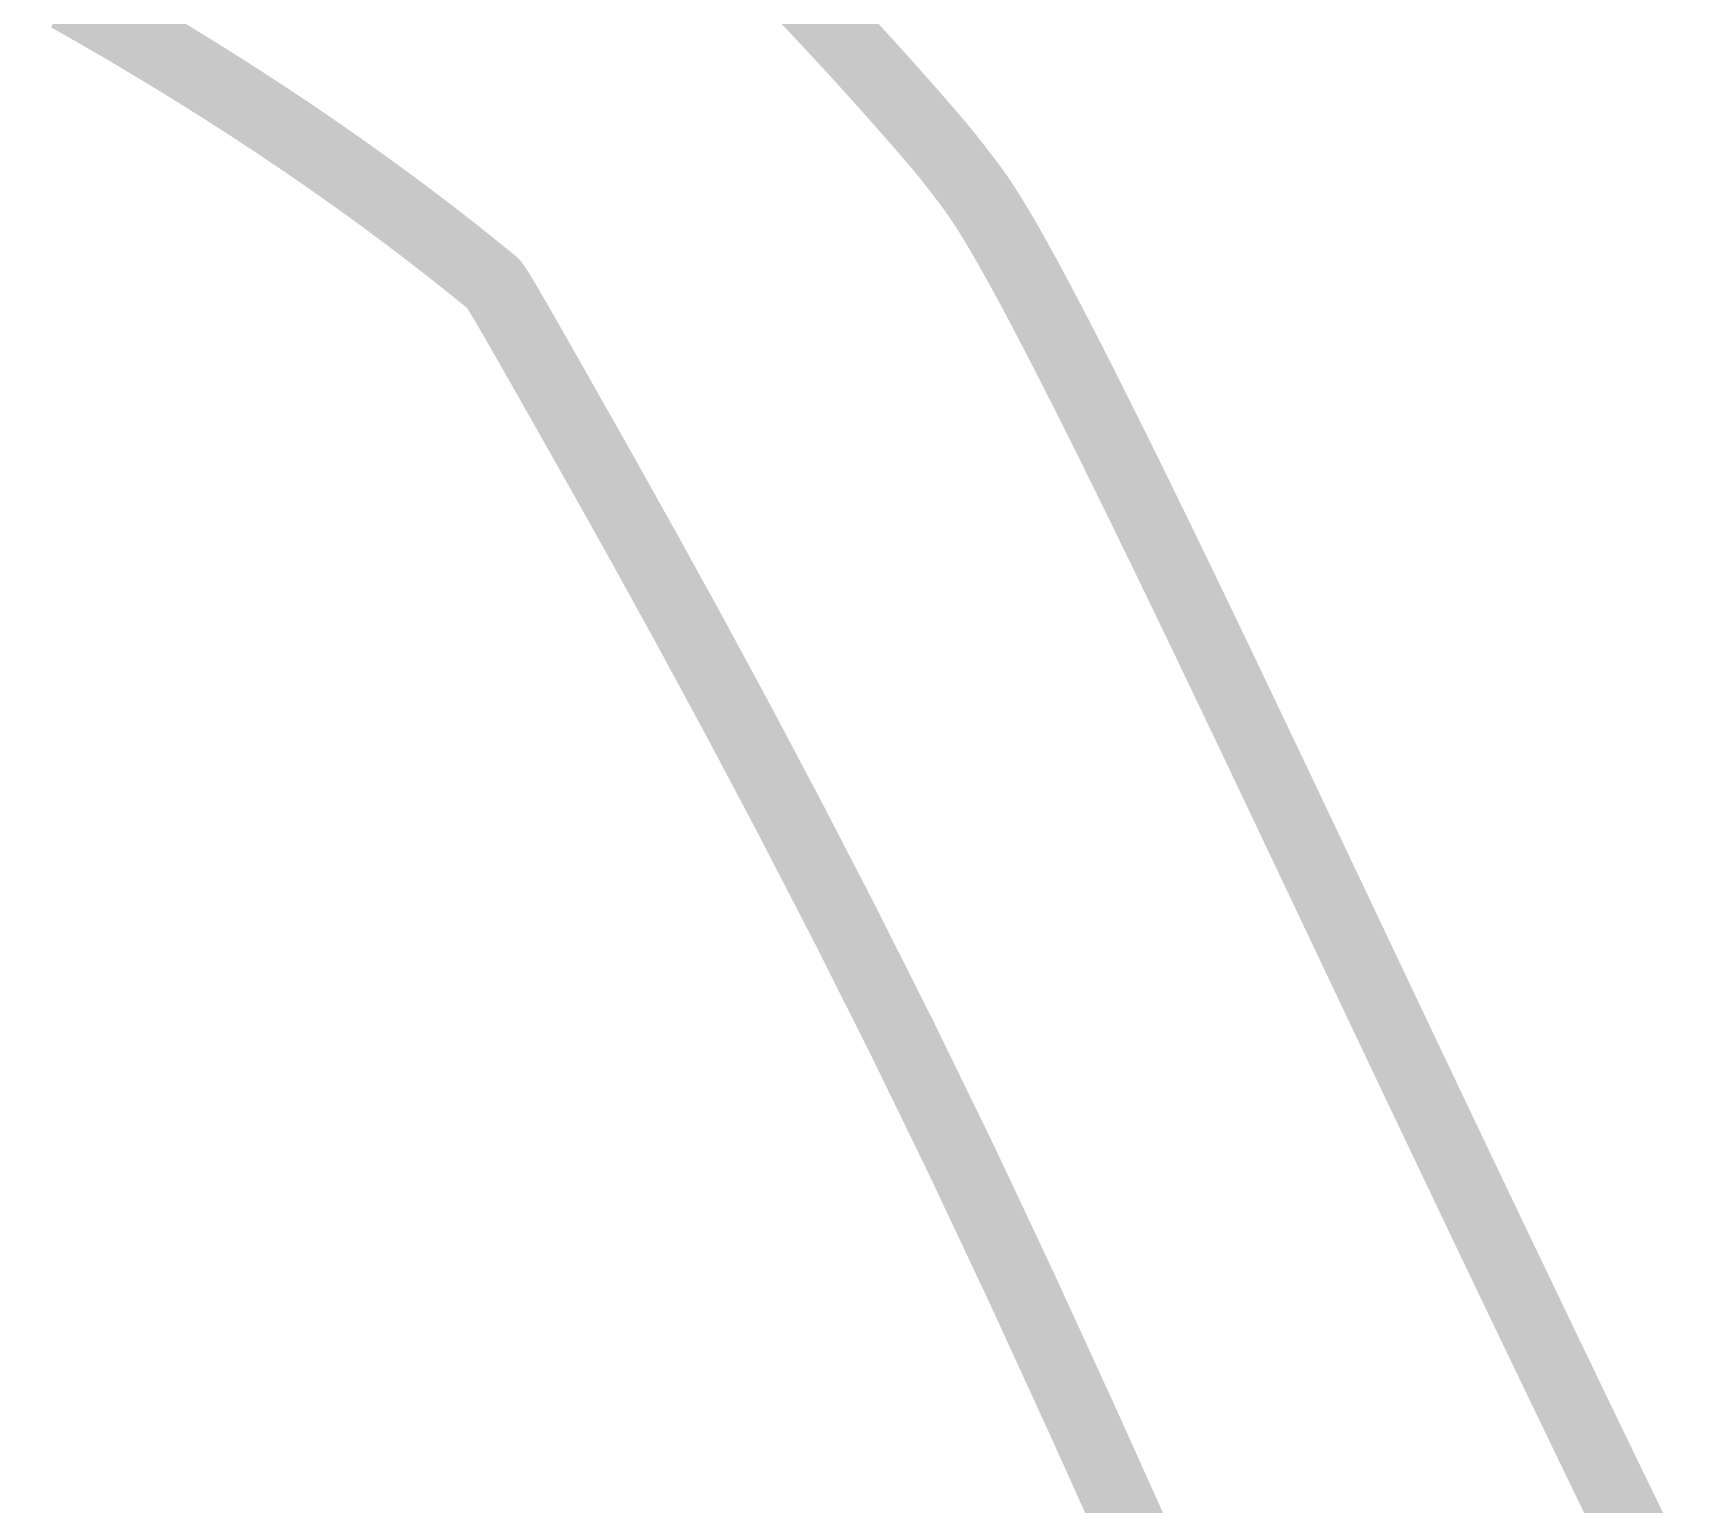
# Model space of a CAD drawing. Header units: inches. Extents: x -300 to 516, y -297 to 231.
# Drawn here: x -13.234 to -10.335, y -153.922 to -151.333 of the extents above; entities that cross this region are included whole.
import ezdxf

# ---------------------------------------------------------------- set-up
doc = ezdxf.new("R2010")
doc.units = ezdxf.units.IN
doc.header["$LTSCALE"] = 24
doc.header["$MEASUREMENT"] = 0
doc.layers.add('EXTERIOR ELEC EQUIP', color=190, linetype='Continuous')

msp = doc.modelspace()

# ---------------------------------------------------------------- linework, layer by layer
at = {"layer": 'EXTERIOR ELEC EQUIP', "const_width": 0.125}
msp.add_lwpolyline([(-13.17109, -151.2688), (-13.1661, -151.27161), (-13.16112, -151.27443), (-13.15615, -151.27724), (-13.15118, -151.28005), (-13.14623, -151.28287), (-13.14128, -151.28569), (-13.13634, -151.2885), (-13.13141, -151.29132), (-13.12649, -151.29414), (-13.12158, -151.29697), (-13.11667, -151.29979), (-13.11177, -151.30261), (-13.10688, -151.30544), (-13.102, -151.30827), (-13.09713, -151.31109), (-13.09226, -151.31392), (-13.08741, -151.31675), (-13.08256, -151.31958), (-13.07772, -151.32242), (-13.07288, -151.32525), (-13.06806, -151.32809), (-13.06324, -151.33092), (-13.05843, -151.33376), (-13.05363, -151.3366), (-13.04884, -151.33944), (-13.04406, -151.34228), (-13.03928, -151.34512), (-13.03452, -151.34796), (-13.02976, -151.35081), (-13.025, -151.35365), (-13.02026, -151.3565), (-13.01553, -151.35935), (-13.0108, -151.3622), (-13.00608, -151.36505), (-13.00137, -151.3679), (-12.99667, -151.37075), (-12.99197, -151.37361), (-12.98728, -151.37646), (-12.98261, -151.37932), (-12.97794, -151.38218), (-12.97327, -151.38503), (-12.96862, -151.38789), (-12.96397, -151.39075), (-12.95933, -151.39362), (-12.9547, -151.39648), (-12.95008, -151.39934), (-12.94547, -151.40221), (-12.94086, -151.40508), (-12.93626, -151.40794), (-12.93167, -151.41081), (-12.92709, -151.41368), (-12.92252, -151.41655), (-12.91795, -151.41943), (-12.91339, -151.4223), (-12.90884, -151.42517), (-12.9043, -151.42805), (-12.89976, -151.43093), (-12.89524, -151.4338), (-12.89072, -151.43668), (-12.88621, -151.43956), (-12.88171, -151.44245), (-12.87721, -151.44533), (-12.87272, -151.44821), (-12.86825, -151.4511), (-12.86377, -151.45398), (-12.85931, -151.45687), (-12.85486, -151.45976), (-12.85041, -151.46265), (-12.84597, -151.46554), (-12.84154, -151.46843), (-12.83711, -151.47132), (-12.8327, -151.47422), (-12.82829, -151.47711), (-12.82389, -151.48001), (-12.81949, -151.48291), (-12.81511, -151.48581), (-12.81073, -151.48871), (-12.80636, -151.49161), (-12.802, -151.49451), (-12.79765, -151.49741), (-12.7933, -151.50032), (-12.78896, -151.50322), (-12.78463, -151.50613), (-12.78031, -151.50904), (-12.77599, -151.51195), (-12.77168, -151.51486), (-12.76738, -151.51777), (-12.76309, -151.52068), (-12.75881, -151.52359), (-12.75453, -151.52651), (-12.75026, -151.52942), (-12.746, -151.53234), (-12.74174, -151.53526), (-12.7375, -151.53818), (-12.73326, -151.5411), (-12.72903, -151.54402), (-12.7248, -151.54694), (-12.72059, -151.54987), (-12.71638, -151.55279), (-12.71218, -151.55572), (-12.70798, -151.55865), (-12.7038, -151.56157), (-12.69962, -151.5645), (-12.69545, -151.56743), (-12.69129, -151.57037), (-12.68713, -151.5733), (-12.68298, -151.57623), (-12.67884, -151.57917), (-12.67471, -151.58211), (-12.67058, -151.58504), (-12.66646, -151.58798), (-12.66235, -151.59092), (-12.65825, -151.59386), (-12.65415, -151.59681), (-12.65006, -151.59975), (-12.64598, -151.60269), (-12.64191, -151.60564), (-12.63784, -151.60859), (-12.63378, -151.61153), (-12.62973, -151.61448), (-12.62569, -151.61743), (-12.62165, -151.62039), (-12.61762, -151.62334), (-12.6136, -151.62629), (-12.60958, -151.62925), (-12.60558, -151.6322), (-12.60158, -151.63516), (-12.59758, -151.63812), (-12.5936, -151.64108), (-12.58962, -151.64404), (-12.58565, -151.647), (-12.58168, -151.64996), (-12.57773, -151.65293), (-12.57378, -151.65589), (-12.56984, -151.65886), (-12.5659, -151.66183), (-12.56197, -151.6648), (-12.55805, -151.66777), (-12.55414, -151.67074), (-12.55023, -151.67371), (-12.54634, -151.67668), (-12.54244, -151.67966), (-12.53856, -151.68263), (-12.53468, -151.68561), (-12.53081, -151.68859), (-12.52695, -151.69157), (-12.52309, -151.69455), (-12.51925, -151.69753), (-12.5154, -151.70051), (-12.51157, -151.70349), (-12.50774, -151.70648), (-12.50392, -151.70946), (-12.50011, -151.71245), (-12.4963, -151.71544), (-12.4925, -151.71843), (-12.48871, -151.72142), (-12.48493, -151.72441), (-12.48115, -151.7274), (-12.47738, -151.7304), (-12.47362, -151.73339), (-12.46986, -151.73639), (-12.46611, -151.73939), (-12.46237, -151.74239), (-12.45863, -151.74539), (-12.4549, -151.74839), (-12.45118, -151.75139), (-12.44747, -151.75439), (-12.44382, -151.75735), (-12.44025, -151.76024), (-12.43682, -151.76303), (-12.43358, -151.76567), (-12.43055, -151.76813), (-12.42779, -151.77039), (-12.42534, -151.77239), (-12.42297, -151.77458), (-12.41935, -151.7793), (-12.41287, -151.78936), (-12.40195, -151.80757), (-12.38497, -151.83675), (-12.36033, -151.87971), (-12.32643, -151.93927), (-12.28168, -152.01822), (-12.22497, -152.11868), (-12.15723, -152.23981), (-12.0799, -152.38009), (-11.9944, -152.53799), (-11.90219, -152.71197), (-11.80467, -152.90049), (-11.7033, -153.10203), (-11.59951, -153.31503), (-11.4944, -153.53814), (-11.38777, -153.77058), (-11.27912, -154.01176)], dxfattribs=at)
at = {"layer": 'EXTERIOR ELEC EQUIP', "color": 60, "const_width": 0.125}
msp.add_lwpolyline([(-11.87416, -151.27006), (-11.87356, -151.27069), (-11.87296, -151.27133), (-11.87236, -151.27196), (-11.87176, -151.27259), (-11.87116, -151.27322), (-11.87056, -151.27386), (-11.86996, -151.27449), (-11.86936, -151.27512), (-11.86876, -151.27576), (-11.86816, -151.27639), (-11.86757, -151.27702), (-11.86697, -151.27766), (-11.86637, -151.27829), (-11.86577, -151.27892), (-11.86517, -151.27956), (-11.86457, -151.28019), (-11.86397, -151.28083), (-11.86337, -151.28146), (-11.86277, -151.28209), (-11.86217, -151.28273), (-11.86157, -151.28336), (-11.86098, -151.284), (-11.86038, -151.28463), (-11.85978, -151.28526), (-11.85918, -151.2859), (-11.85858, -151.28653), (-11.85798, -151.28717), (-11.85739, -151.2878), (-11.85679, -151.28844), (-11.85619, -151.28907), (-11.85559, -151.28971), (-11.85499, -151.29034), (-11.8544, -151.29098), (-11.8538, -151.29161), (-11.8532, -151.29225), (-11.8526, -151.29288), (-11.85201, -151.29352), (-11.85141, -151.29415), (-11.85081, -151.29479), (-11.85022, -151.29542), (-11.84962, -151.29606), (-11.84902, -151.29669), (-11.84842, -151.29733), (-11.84783, -151.29797), (-11.84723, -151.2986), (-11.84663, -151.29924), (-11.84604, -151.29987), (-11.84544, -151.30051), (-11.84484, -151.30114), (-11.84425, -151.30178), (-11.84365, -151.30242), (-11.84306, -151.30305), (-11.84246, -151.30369), (-11.84186, -151.30433), (-11.84127, -151.30496), (-11.84067, -151.3056), (-11.84008, -151.30624), (-11.83948, -151.30687), (-11.83888, -151.30751), (-11.83829, -151.30815), (-11.83769, -151.30878), (-11.8371, -151.30942), (-11.8365, -151.31006), (-11.83591, -151.31069), (-11.83531, -151.31133), (-11.83472, -151.31197), (-11.83412, -151.31261), (-11.83353, -151.31324), (-11.83293, -151.31388), (-11.83234, -151.31452), (-11.83174, -151.31515), (-11.83115, -151.31579), (-11.83055, -151.31643), (-11.82996, -151.31707), (-11.82937, -151.31771), (-11.82877, -151.31834), (-11.82818, -151.31898), (-11.82758, -151.31962), (-11.82699, -151.32026), (-11.82639, -151.3209), (-11.8258, -151.32153), (-11.82521, -151.32217), (-11.82461, -151.32281), (-11.82402, -151.32345), (-11.82343, -151.32409), (-11.82283, -151.32473), (-11.82224, -151.32536), (-11.82165, -151.326), (-11.82105, -151.32664), (-11.82046, -151.32728), (-11.81987, -151.32792), (-11.81927, -151.32856), (-11.81868, -151.3292), (-11.81809, -151.32984), (-11.8175, -151.33048), (-11.8169, -151.33112), (-11.81631, -151.33175), (-11.81572, -151.33239), (-11.81513, -151.33303), (-11.81453, -151.33367), (-11.81394, -151.33431), (-11.81335, -151.33495), (-11.81276, -151.33559), (-11.81216, -151.33623), (-11.81157, -151.33687), (-11.81098, -151.33751), (-11.81039, -151.33815), (-11.8098, -151.33879), (-11.80921, -151.33943), (-11.80861, -151.34007), (-11.80802, -151.34071), (-11.80743, -151.34135), (-11.80684, -151.34199), (-11.80625, -151.34263), (-11.80566, -151.34327), (-11.80507, -151.34392), (-11.80448, -151.34456), (-11.80389, -151.3452), (-11.80329, -151.34584), (-11.8027, -151.34648), (-11.80211, -151.34712), (-11.80152, -151.34776), (-11.80093, -151.3484), (-11.80034, -151.34904), (-11.79975, -151.34968), (-11.79916, -151.35033), (-11.79857, -151.35097), (-11.79798, -151.35161), (-11.79739, -151.35225), (-11.7968, -151.35289), (-11.79621, -151.35353), (-11.79562, -151.35417), (-11.79503, -151.35482), (-11.79444, -151.35546), (-11.79385, -151.3561), (-11.79326, -151.35674), (-11.79267, -151.35738), (-11.79208, -151.35803), (-11.7915, -151.35867), (-11.79091, -151.35931), (-11.79032, -151.35995), (-11.78973, -151.3606), (-11.78914, -151.36124), (-11.78855, -151.36188), (-11.78796, -151.36252), (-11.78737, -151.36317), (-11.78679, -151.36381), (-11.7862, -151.36445), (-11.78561, -151.36509), (-11.78502, -151.36574), (-11.78443, -151.36638), (-11.78384, -151.36702), (-11.78326, -151.36767), (-11.78267, -151.36831), (-11.78208, -151.36895), (-11.78149, -151.3696), (-11.7809, -151.37024), (-11.78032, -151.37088), (-11.77973, -151.37153), (-11.77914, -151.37217), (-11.77855, -151.37281), (-11.77797, -151.37346), (-11.77738, -151.3741), (-11.77679, -151.37475), (-11.77621, -151.37539), (-11.77562, -151.37603), (-11.77503, -151.37668), (-11.77445, -151.37732), (-11.77386, -151.37797), (-11.77327, -151.37861), (-11.77269, -151.37926), (-11.7721, -151.3799), (-11.77151, -151.38054), (-11.77093, -151.38119), (-11.77034, -151.38183), (-11.76975, -151.38248), (-11.76917, -151.38312), (-11.76858, -151.38377), (-11.768, -151.38441), (-11.76741, -151.38506), (-11.76682, -151.3857), (-11.76624, -151.38635), (-11.76565, -151.38699), (-11.76507, -151.38764), (-11.76448, -151.38828), (-11.7639, -151.38893), (-11.76331, -151.38958), (-11.76273, -151.39022), (-11.76214, -151.39087), (-11.76156, -151.39151), (-11.76097, -151.39216), (-11.76039, -151.3928), (-11.7598, -151.39345), (-11.75922, -151.3941), (-11.75863, -151.39474), (-11.75805, -151.39539), (-11.75746, -151.39603), (-11.75688, -151.39668), (-11.7563, -151.39733), (-11.75571, -151.39797), (-11.75513, -151.39862), (-11.75454, -151.39927), (-11.75396, -151.39991), (-11.75338, -151.40056), (-11.75279, -151.40121), (-11.75221, -151.40185), (-11.75162, -151.4025), (-11.75104, -151.40315), (-11.75046, -151.40379), (-11.74987, -151.40444), (-11.74929, -151.40509), (-11.74871, -151.40574), (-11.74812, -151.40638), (-11.74754, -151.40703), (-11.74696, -151.40768), (-11.74638, -151.40833), (-11.74579, -151.40897), (-11.74521, -151.40962), (-11.74463, -151.41027), (-11.74404, -151.41092), (-11.74346, -151.41156), (-11.74288, -151.41221), (-11.7423, -151.41286), (-11.74172, -151.41351), (-11.74113, -151.41416), (-11.74055, -151.41481), (-11.73997, -151.41545), (-11.73939, -151.4161), (-11.73881, -151.41675), (-11.73822, -151.4174), (-11.73764, -151.41805), (-11.73706, -151.4187), (-11.73648, -151.41934), (-11.7359, -151.41999), (-11.73532, -151.42064), (-11.73474, -151.42129), (-11.73415, -151.42194), (-11.73357, -151.42259), (-11.73299, -151.42324), (-11.73241, -151.42389), (-11.73183, -151.42454), (-11.73125, -151.42519), (-11.73067, -151.42584), (-11.73009, -151.42649), (-11.72951, -151.42713), (-11.72893, -151.42778), (-11.72835, -151.42843), (-11.72777, -151.42908), (-11.72719, -151.42973), (-11.72661, -151.43038), (-11.72603, -151.43103), (-11.72545, -151.43168), (-11.72487, -151.43233), (-11.72429, -151.43298), (-11.72371, -151.43363), (-11.72313, -151.43428), (-11.72255, -151.43493), (-11.72197, -151.43559), (-11.72139, -151.43624), (-11.72081, -151.43689), (-11.72023, -151.43754), (-11.71965, -151.43819), (-11.71907, -151.43884), (-11.71849, -151.43949), (-11.71792, -151.44014), (-11.71734, -151.44079), (-11.71676, -151.44144), (-11.71618, -151.44209), (-11.7156, -151.44274), (-11.71502, -151.4434), (-11.71444, -151.44405), (-11.71387, -151.4447), (-11.71329, -151.44535), (-11.71271, -151.446), (-11.71213, -151.44665), (-11.71155, -151.44731), (-11.71098, -151.44796), (-11.7104, -151.44861), (-11.70982, -151.44926), (-11.70924, -151.44991), (-11.70867, -151.45056), (-11.70809, -151.45122), (-11.70751, -151.45187), (-11.70693, -151.45252), (-11.70636, -151.45317), (-11.70578, -151.45383), (-11.7052, -151.45448), (-11.70463, -151.45513), (-11.70405, -151.45578), (-11.70347, -151.45644), (-11.7029, -151.45709), (-11.70232, -151.45774), (-11.70174, -151.45839), (-11.70117, -151.45905), (-11.70059, -151.4597), (-11.70001, -151.46035), (-11.69944, -151.46101), (-11.69886, -151.46166), (-11.69828, -151.46231), (-11.69771, -151.46297), (-11.69713, -151.46362), (-11.69656, -151.46427), (-11.69598, -151.46493), (-11.69541, -151.46558), (-11.69483, -151.46623), (-11.69426, -151.46689), (-11.69368, -151.46754), (-11.6931, -151.4682), (-11.69253, -151.46885), (-11.69195, -151.4695), (-11.69138, -151.47016), (-11.6908, -151.47081), (-11.69023, -151.47147), (-11.68965, -151.47212), (-11.68908, -151.47278), (-11.68851, -151.47343), (-11.68793, -151.47408), (-11.68736, -151.47474), (-11.68678, -151.47539), (-11.68621, -151.47605), (-11.68563, -151.4767), (-11.68506, -151.47736), (-11.68449, -151.47801), (-11.68391, -151.47867), (-11.68334, -151.47932), (-11.68276, -151.47998), (-11.68219, -151.48063), (-11.68162, -151.48129), (-11.68104, -151.48195), (-11.68047, -151.4826), (-11.6799, -151.48326), (-11.67932, -151.48391), (-11.67875, -151.48457), (-11.67818, -151.48522), (-11.6776, -151.48588), (-11.67703, -151.48653), (-11.67646, -151.48719), (-11.67588, -151.48785), (-11.67531, -151.4885), (-11.67474, -151.48916), (-11.67417, -151.48982), (-11.67359, -151.49047), (-11.67302, -151.49113), (-11.67245, -151.49178), (-11.67188, -151.49244), (-11.67131, -151.4931), (-11.67073, -151.49375), (-11.67016, -151.49441), (-11.66959, -151.49507), (-11.66902, -151.49572), (-11.66845, -151.49638), (-11.66787, -151.49704), (-11.6673, -151.4977), (-11.66673, -151.49835), (-11.66616, -151.49901), (-11.66559, -151.49967), (-11.66502, -151.50032), (-11.66445, -151.50098), (-11.66388, -151.50164), (-11.66331, -151.5023), (-11.66273, -151.50295), (-11.66216, -151.50361), (-11.66159, -151.50427), (-11.66102, -151.50493), (-11.66045, -151.50559), (-11.65988, -151.50624), (-11.65931, -151.5069), (-11.65874, -151.50756), (-11.65817, -151.50822), (-11.6576, -151.50888), (-11.65703, -151.50954), (-11.65646, -151.51019), (-11.65589, -151.51085), (-11.65532, -151.51151), (-11.65475, -151.51217), (-11.65418, -151.51283), (-11.65361, -151.51349), (-11.65304, -151.51415), (-11.65247, -151.51481), (-11.6519, -151.51547), (-11.65133, -151.51613), (-11.65076, -151.51679), (-11.65019, -151.51746), (-11.64961, -151.51812), (-11.64904, -151.51879), (-11.64846, -151.51946), (-11.64788, -151.52014), (-11.6473, -151.52081), (-11.64671, -151.5215), (-11.64612, -151.52219), (-11.64552, -151.52288), (-11.64492, -151.52359), (-11.64432, -151.5243), (-11.64371, -151.52502), (-11.64309, -151.52574), (-11.64246, -151.52648), (-11.64183, -151.52723), (-11.64119, -151.52799), (-11.64054, -151.52877), (-11.63988, -151.52955), (-11.63921, -151.53035), (-11.63853, -151.53117), (-11.63784, -151.532), (-11.63713, -151.53284), (-11.63642, -151.53371), (-11.63569, -151.53459), (-11.63494, -151.53549), (-11.63419, -151.53641), (-11.63342, -151.53735), (-11.63263, -151.53831), (-11.63183, -151.53929), (-11.63101, -151.54029), (-11.63017, -151.54132), (-11.62932, -151.54237), (-11.62845, -151.54344), (-11.62756, -151.54455), (-11.62665, -151.54567), (-11.62573, -151.54683), (-11.62478, -151.54801), (-11.62381, -151.54922), (-11.62282, -151.55046), (-11.62181, -151.55173), (-11.62077, -151.55303), (-11.61971, -151.55436), (-11.61863, -151.55573), (-11.61753, -151.55712), (-11.61639, -151.55855), (-11.61524, -151.56002), (-11.61406, -151.56152), (-11.61285, -151.56306), (-11.61161, -151.56463), (-11.61035, -151.56625), (-11.60906, -151.5679), (-11.60774, -151.56959), (-11.60639, -151.57132), (-11.60501, -151.57309), (-11.6036, -151.5749), (-11.60216, -151.57676), (-11.60069, -151.57865), (-11.59919, -151.5806), (-11.59765, -151.58259), (-11.59607, -151.58464), (-11.59446, -151.58673), (-11.59281, -151.58889), (-11.59112, -151.59111), (-11.58939, -151.59339), (-11.58761, -151.59573), (-11.58579, -151.59816), (-11.58391, -151.60067), (-11.58198, -151.60328), (-11.57999, -151.606), (-11.57793, -151.60884), (-11.57579, -151.61181), (-11.57359, -151.61493), (-11.5713, -151.6182), (-11.56892, -151.62164), (-11.56646, -151.62526), (-11.56389, -151.62907), (-11.56123, -151.63309), (-11.55845, -151.63733), (-11.55556, -151.6418), (-11.55255, -151.64652), (-11.54941, -151.6515), (-11.54615, -151.65675), (-11.54274, -151.66229), (-11.5392, -151.66812), (-11.53551, -151.67427), (-11.53166, -151.68074), (-11.52765, -151.68755), (-11.52349, -151.69471), (-11.51915, -151.70224), (-11.51463, -151.71014), (-11.50993, -151.71844), (-11.50505, -151.72714), (-11.49997, -151.73625), (-11.4947, -151.7458), (-11.48922, -151.75579), (-11.48353, -151.76623), (-11.47763, -151.77715), (-11.47151, -151.78855), (-11.46516, -151.80044), (-11.45858, -151.81284), (-11.45177, -151.82576), (-11.44471, -151.83922), (-11.4374, -151.85323), (-11.42984, -151.8678), (-11.42202, -151.88294), (-11.41393, -151.89868), (-11.40557, -151.91501), (-11.39694, -151.93195), (-11.38802, -151.94953), (-11.37882, -151.96774), (-11.36933, -151.98661), (-11.35953, -152.00614), (-11.34944, -152.02635), (-11.33903, -152.04726), (-11.3283, -152.06887), (-11.31726, -152.0912), (-11.30589, -152.11427), (-11.29419, -152.13807), (-11.28215, -152.16264), (-11.26976, -152.18798), (-11.25703, -152.2141), (-11.24395, -152.24102), (-11.23051, -152.26873), (-11.21671, -152.29726), (-11.20255, -152.3266), (-11.18802, -152.35676), (-11.17312, -152.38776), (-11.15784, -152.41959), (-11.14219, -152.45227), (-11.12617, -152.48579), (-11.10977, -152.52013), (-11.09302, -152.55528), (-11.0759, -152.59122), (-11.05843, -152.62794), (-11.04061, -152.66544), (-11.02243, -152.70369), (-11.00392, -152.74269), (-10.98507, -152.78241), (-10.96589, -152.82284), (-10.94639, -152.86395), (-10.92657, -152.90574), (-10.90644, -152.94818), (-10.88601, -152.99126), (-10.86528, -153.03495), (-10.84426, -153.07924), (-10.82295, -153.12411), (-10.80136, -153.16954), (-10.7795, -153.21552), (-10.75738, -153.26201), (-10.73499, -153.30902), (-10.71235, -153.35651), (-10.68947, -153.40448), (-10.66634, -153.4529), (-10.64298, -153.50175), (-10.6194, -153.55101), (-10.59559, -153.60068), (-10.57156, -153.65072), (-10.54733, -153.70112), (-10.5229, -153.75187), (-10.49827, -153.80294), (-10.47345, -153.85432), (-10.44845, -153.90598), (-10.42327, -153.95791), (-10.39792, -154.0101)], dxfattribs=at)

doc.saveas('drawing.dxf')
